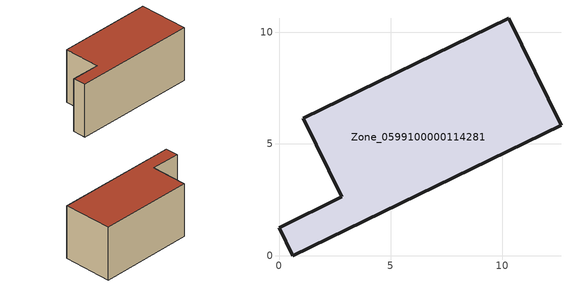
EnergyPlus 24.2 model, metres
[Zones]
Zone_0599100000114281
 floor ground (C_G): 0,1.25 2.81,2.62 1.09,6.15 10.29,10.61 12.62,5.83 0.61,0 z0
 wall outside (C_F): 2.81,2.62 0,1.25 0.61,0 12.62,5.83 10.29,10.61 1.09,6.15 2.81,2.62 z0:5.82
 roof outside (C_R): 10.29,10.61 1.09,6.15 2.81,2.62 0,1.25 0.61,0 12.62,5.83 z5.82
[BUILDING]
Pand.0599100000114281: North Axis=0; Terrain=City; Loads Convergence Tolerance Value=0.04; Temperature Convergence Tolerance Value=0.4; Solar Distribution=FullExterior; Maximum Number of Warmup Days=25; Minimum Number of Warmup Days=1
[Site:Location]
Rotterdam.The.Hague.AP_ZH_NLD Design_Conditions: Latitude=51.96; Longitude=4.45; Time Zone=1; Elevation=-4.5
[SITE:GROUNDTEMPERATURE:BUILDINGSURFACE]
18, 18, 18, 18, 18, 18, 18, 18, 18, 18, 18, 18
[MATERIAL] Thermal Absorptance=0.9; Solar Absorptance=0.7; Visible Absorptance=0.7
Name | Roughness | Thickness | Conductivity | Density | Specific Heat
G.TC.1946-1964 | MediumSmooth | 0.15 | 1 | 540 | 1210
F.TC.1946-1964 | Rough | 0.3 | 0.857143 | 1920 | 840
R.TC.1946-1964 | MediumRough | 0.2 | 0.235294 | 1500 | 1000
[CONSTRUCTION]
C_G: G.TC.1946-1964
C_F: F.TC.1946-1964
C_R: R.TC.1946-1964
[ZONE]
Zone_0599100000114281: Type=1; Multiplier=1; Ceiling Height=Autocalculate; Volume=Autocalculate; Floor Area=autocalculate; Part of Total Floor Area=Yes
[ZONEINFILTRATION:DESIGNFLOWRATE]
Infil_Zone_0599100000114281: Zone or ZoneList or Space or SpaceList=Zone_0599100000114281; Schedule=AlwaysOn; Design Flow Rate Calculation Method=Flow/Area; Flow Rate per Floor Area=0.003; Constant Term Coefficient=1; Temperature Term Coefficient=0; Velocity Term Coefficient=0; Velocity Squared Term Coefficient=0
[HVACTEMPLATE:ZONE:IDEALLOADSAIRSYSTEM]
Zone_0599100000114281: Maximum Heating Supply Air Temperature=50; Minimum Cooling Supply Air Temperature=13; Maximum Heating Supply Air Humidity Ratio=0.0156; Minimum Cooling Supply Air Humidity Ratio=0.0077; Heating Limit=NoLimit; Cooling Limit=NoLimit; Dehumidification Control Type=ConstantSensibleHeatRatio; Cooling Sensible Heat Ratio=0.7; Dehumidification Setpoint=60; Humidification Control Type=None; Humidification Setpoint=30; Outdoor Air Method=None; Outdoor Air Flow Rate per Person=0.00944; Outdoor Air Flow Rate per Zone Floor Area=0; Outdoor Air Flow Rate per Zone=0; Demand Controlled Ventilation Type=None; Outdoor Air Economizer Type=NoEconomizer; Heat Recovery Type=None; Sensible Heat Recovery Effectiveness=0.7; Latent Heat Recovery Effectiveness=0.65
[ZONECONTROL:THERMOSTAT]
ThermostatControl_Zone_0599100000114281: Zone or ZoneList=Zone_0599100000114281; Control Type Schedule=DualSetpointControlType; Control 1=Thermostat_Zone_0599100000114281; Temperature Difference Between Cutout And Setpoint=0
[THERMOSTATSETPOINT:DUALSETPOINT]
Thermostat_Zone_0599100000114281: Heating Setpoint Temperature Schedule=HeatingSetpoint_Zone_0599100000114281; Cooling Setpoint Temperature Schedule=CoolingSetpoint_Zone_0599100000114281
[SCHEDULE:COMPACT]
HeatingSetpoint_Zone_0599100000114281: Through: 12/31, For: AllDays, Until: 24:00, 21
CoolingSetpoint_Zone_0599100000114281: Through: 12/31, For: AllDays, Until: 24:00, 24
DualSetpointControlType: Through: 12/31, For: AllDays, Until: 24:00, 4
AlwaysOn: Through: 12/31, For: AllDays, Until: 24:00, 1
